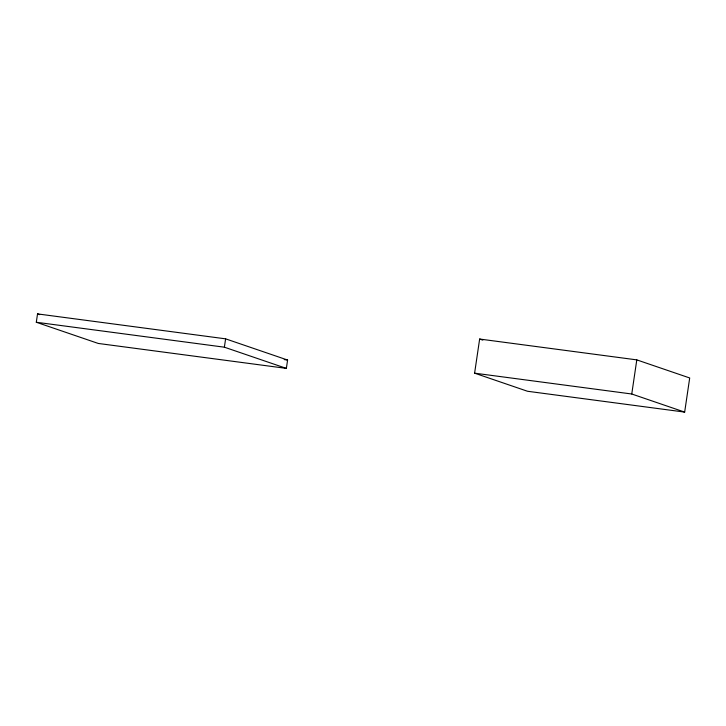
<?xml version="1.0" encoding="UTF-8"?>
<svg xmlns="http://www.w3.org/2000/svg" width="726" height="726" viewBox="0 0 726 726"><rect width="100%" height="100%" fill="white"/><g stroke="black" fill="none" stroke-linecap="round" stroke-linejoin="round"><path stroke-width="1.09" d="M36.3 322.253L37.534 313.904L225.614 338.842L287.596 360.042L286.362 368.381L98.282 343.452L36.3 322.253L224.379 347.191L286.362 368.381M224.379 347.191L225.614 338.842M474.604 373.164L479.641 339.042L636.793 359.878L689.7 377.965L684.663 412.096L527.512 391.26L474.604 373.164L631.756 394L684.663 412.096M631.756 394L636.793 359.878M284.238 359.588L287.596 360.042M479.641 339.042L482.817 340.131M37.534 313.904L39.667 314.639"/></g></svg>
